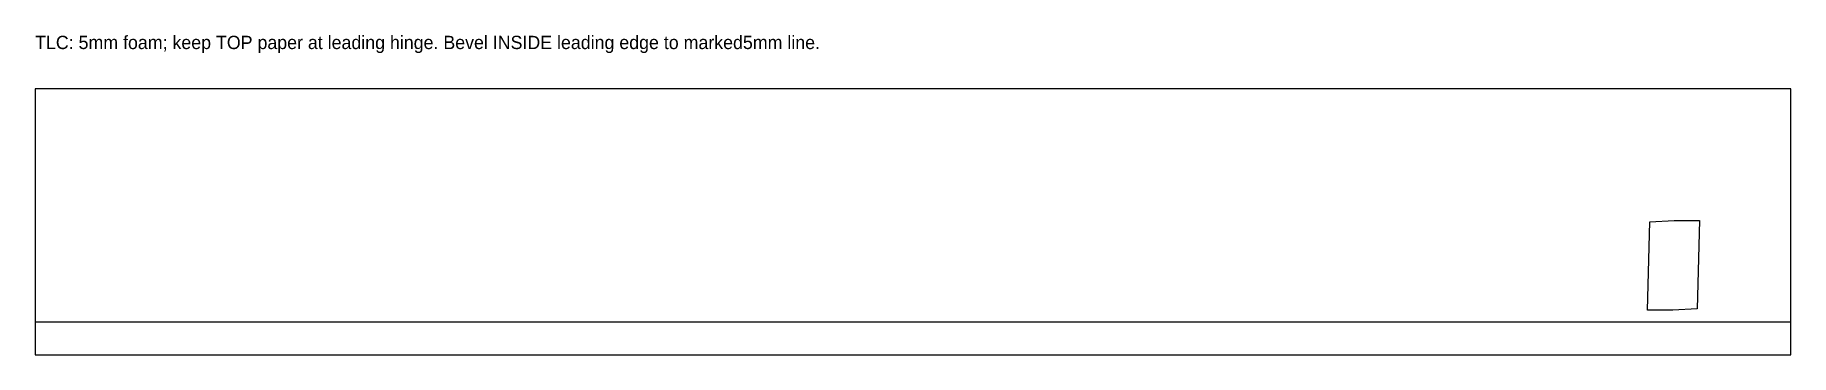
# Model space of a CAD drawing. Header units: millimetres. Extents: x 0 to 264, y 0 to 48.
import ezdxf

# ---------------------------------------------------------------- set-up
doc = ezdxf.new("R2010")
doc.units = ezdxf.units.MM
for name, color, linetype in [('BEVEL_REFERENCE_DO_NOT_CUT', 2, 'Continuous'), ('CUT', 7, 'Continuous'), ('LABEL_DO_NOT_CUT', 3, 'Continuous')]:
    doc.layers.add(name, color=color, linetype=linetype)

msp = doc.modelspace()

# ---------------------------------------------------------------- linework, layer by layer
at = {"layer": 'BEVEL_REFERENCE_DO_NOT_CUT'}
msp.add_line((0, 5), (264.04, 5), dxfattribs=at)
at = {"layer": 'CUT'}
for points in [[(264.04, 0), (264.04, 40.03), (0, 40.03), (0, 0)], [(242.47, 6.75), (242.84, 20.04), (246.48, 20.25), (250.31, 20.25), (249.94, 6.96), (246.29, 6.75)]]:
    msp.add_lwpolyline(points, close=True, dxfattribs=at)

# ---------------------------------------------------------------- texts
at = {"layer": 'LABEL_DO_NOT_CUT'}
msp.add_text('TLC: 5mm foam; keep TOP paper at leading hinge. Bevel INSIDE leading edge to marked5mm line.', height=2, dxfattribs=at).set_placement((0, 46.03))

doc.saveas('drawing.dxf')
